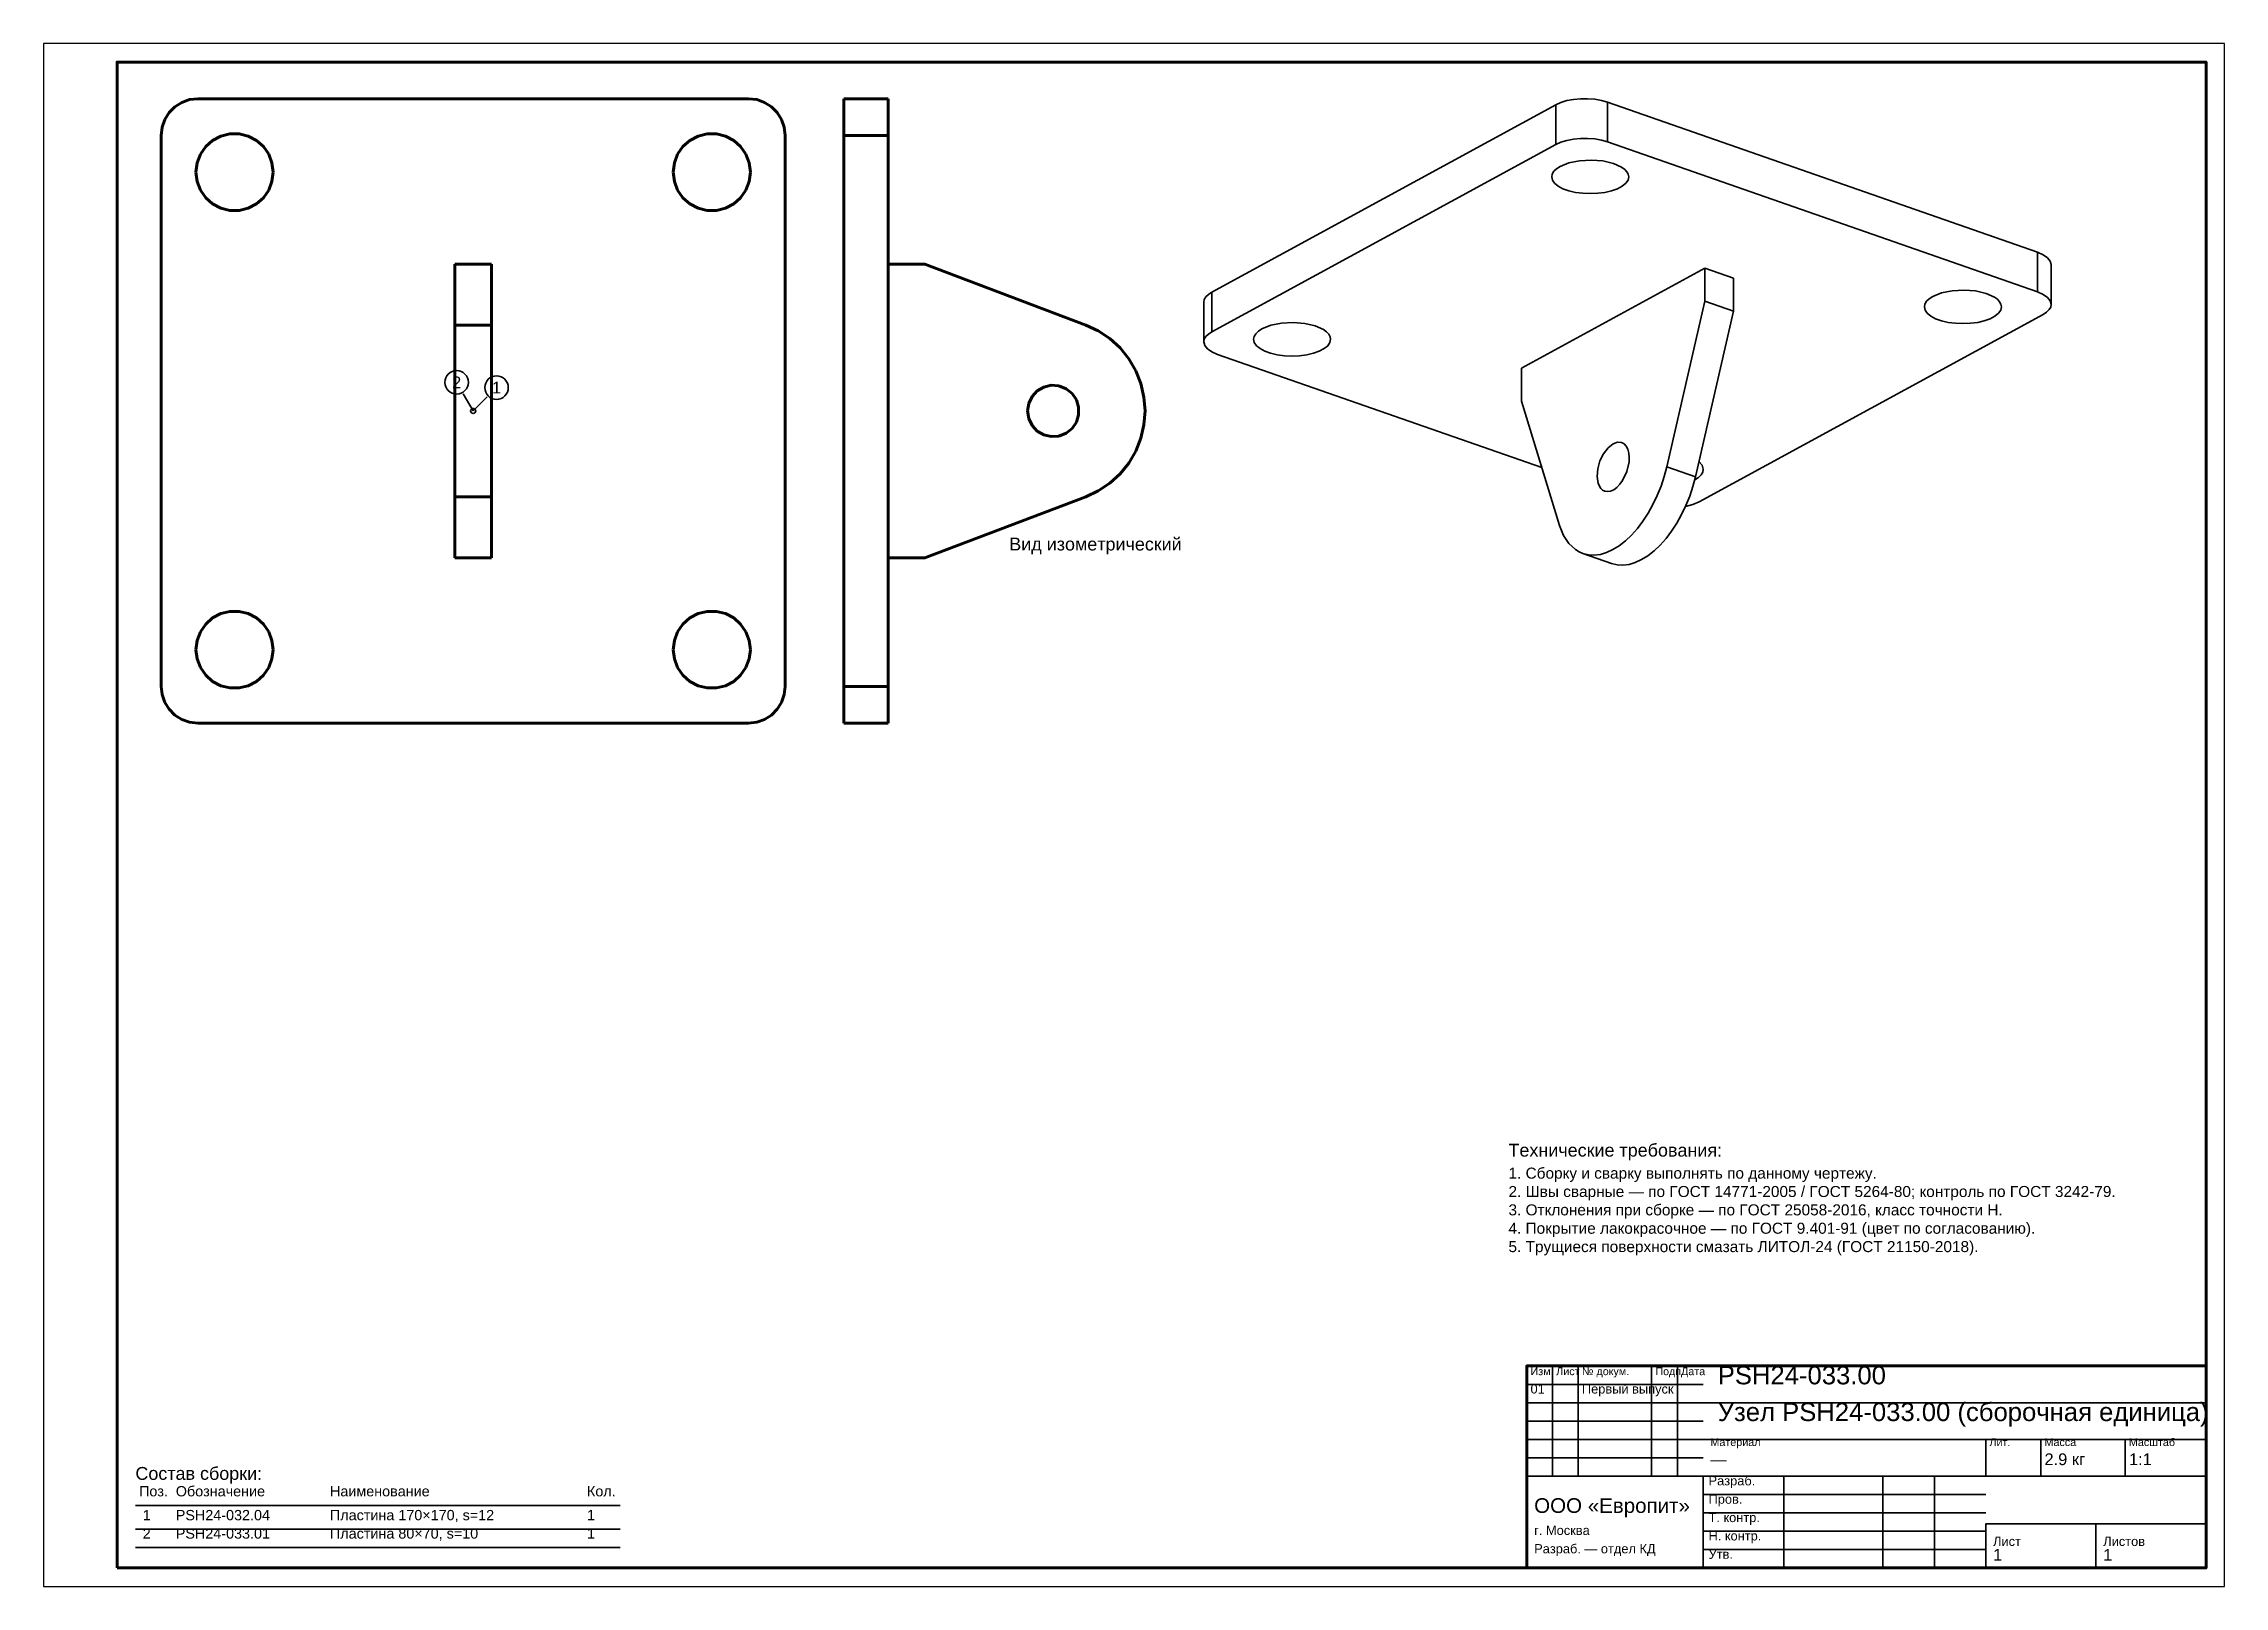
# Model space of a CAD drawing. Header units: millimetres. Extents: x 0 to 594, y 0 to 420.
import ezdxf
from ezdxf.enums import TextEntityAlignment as Align

# ---------------------------------------------------------------- set-up
doc = ezdxf.new("R2010")
doc.units = ezdxf.units.MM
doc.styles.add('GOST', font='Arial')

msp = doc.modelspace()

# ---------------------------------------------------------------- linework, layer by layer
at = {"color": 1, "lineweight": 70}
for p, q in [((37.66, 404.01), (35.77, 402.82)), ((39.77, 404.75), (37.66, 404.01)), ((42, 405), (39.77, 404.75)), ((42, 405), (192, 405)), ((194.23, 404.75), (192, 405)), ((196.34, 404.01), (194.23, 404.75)), ((198.23, 402.82), (196.34, 404.01)), ((218, 405), (230, 405)), ((218, 404.94), (218, 405)), ((218, 404.75), (218, 404.94)), ((218, 404.44), (218, 404.75)), ((218, 404.01), (218, 404.44)), ((218, 403.47), (218, 404.01)), ((230, 405), (230, 404.94)), ((230, 404.94), (230, 404.75)), ((230, 404.75), (230, 404.44)), ((230, 404.44), (230, 404.01)), ((230, 404.01), (230, 403.47)), ((32.99, 399.34), (32.25, 397.23)), ((34.18, 401.23), (32.99, 399.34)), ((35.77, 402.82), (34.18, 401.23)), ((199.82, 401.23), (198.23, 402.82)), ((201.01, 399.34), (199.82, 401.23)), ((201.75, 397.23), (201.01, 399.34)), ((218, 402.82), (218, 403.47)), ((218, 402.07), (218, 402.82)), ((218, 401.23), (218, 402.07)), ((218, 400.32), (218, 401.23)), ((218, 399.34), (218, 400.32)), ((218, 398.3), (218, 399.34)), ((218, 397.23), (218, 398.3)), ((230, 403.47), (230, 402.82)), ((230, 402.82), (230, 402.07)), ((230, 402.07), (230, 401.23)), ((230, 401.23), (230, 400.32)), ((230, 400.32), (230, 399.34)), ((230, 399.34), (230, 398.3)), ((230, 398.3), (230, 397.23)), ((32.25, 397.23), (32, 395)), ((32, 245), (32, 395)), ((46.04, 393.64), (44.14, 391.96)), ((48.28, 394.82), (46.04, 393.64)), ((50.73, 395.42), (48.28, 394.82)), ((53.27, 395.42), (50.73, 395.42)), ((55.72, 394.82), (53.27, 395.42)), ((57.96, 393.64), (55.72, 394.82)), ((59.86, 391.96), (57.96, 393.64)), ((176.04, 393.64), (174.14, 391.96)), ((178.28, 394.82), (176.04, 393.64)), ((180.73, 395.42), (178.28, 394.82)), ((183.27, 395.42), (180.73, 395.42)), ((185.72, 394.82), (183.27, 395.42)), ((187.96, 393.64), (185.72, 394.82)), ((189.86, 391.96), (187.96, 393.64)), ((202, 395), (201.75, 397.23)), ((202, 395), (202, 245)), ((218, 396.12), (218, 397.23)), ((218, 395), (218, 396.12)), ((218, 245), (218, 395)), ((230, 395), (218, 395)), ((230, 397.23), (230, 396.12)), ((230, 396.12), (230, 395)), ((230, 245), (230, 395)), ((41.81, 387.51), (41.5, 385)), ((42.7, 389.88), (41.81, 387.51)), ((44.14, 391.96), (42.7, 389.88)), ((61.3, 389.88), (59.86, 391.96)), ((62.19, 387.51), (61.3, 389.88)), ((62.5, 385), (62.19, 387.51)), ((171.81, 387.51), (171.5, 385)), ((172.7, 389.88), (171.81, 387.51)), ((174.14, 391.96), (172.7, 389.88)), ((191.3, 389.88), (189.86, 391.96)), ((192.19, 387.51), (191.3, 389.88)), ((192.5, 385), (192.19, 387.51)), ((41.5, 385), (41.81, 382.49)), ((41.81, 382.49), (42.7, 380.12)), ((61.3, 380.12), (62.19, 382.49)), ((62.19, 382.49), (62.5, 385)), ((171.5, 385), (171.81, 382.49)), ((171.81, 382.49), (172.7, 380.12)), ((191.3, 380.12), (192.19, 382.49)), ((192.19, 382.49), (192.5, 385)), ((42.7, 380.12), (44.14, 378.04)), ((44.14, 378.04), (46.04, 376.36)), ((46.04, 376.36), (48.28, 375.18)), ((48.28, 375.18), (50.73, 374.58)), ((50.73, 374.58), (53.27, 374.58)), ((53.27, 374.58), (55.72, 375.18)), ((55.72, 375.18), (57.96, 376.36)), ((57.96, 376.36), (59.86, 378.04)), ((59.86, 378.04), (61.3, 380.12)), ((172.7, 380.12), (174.14, 378.04)), ((174.14, 378.04), (176.04, 376.36)), ((176.04, 376.36), (178.28, 375.18)), ((178.28, 375.18), (180.73, 374.58)), ((180.73, 374.58), (183.27, 374.58)), ((183.27, 374.58), (185.72, 375.18)), ((185.72, 375.18), (187.96, 376.36)), ((187.96, 376.36), (189.86, 378.04)), ((189.86, 378.04), (191.3, 380.12)), ((112, 360), (122, 360)), ((112, 360), (112, 343.38)), ((122, 360), (122, 343.38)), ((230, 360), (240, 360)), ((240, 360), (283.86, 343.38)), ((112, 343.38), (112, 341.51)), ((112, 343.38), (122, 343.38)), ((112, 341.51), (112, 339)), ((112, 339), (112, 335.92)), ((122, 343.38), (122, 341.51)), ((122, 341.51), (122, 339)), ((122, 339), (122, 335.92)), ((283.86, 343.38), (287.28, 341.78)), ((287.28, 341.78), (290.41, 339.68)), ((290.41, 339.68), (293.2, 337.14)), ((112, 335.92), (112, 332.38)), ((122, 335.92), (122, 332.38)), ((293.2, 337.14), (295.57, 334.2)), ((295.57, 334.2), (297.48, 330.95)), ((112, 332.38), (112, 328.46)), ((112, 328.46), (112, 324.29)), ((122, 332.38), (122, 328.46)), ((122, 328.46), (122, 324.29)), ((274.48, 326.98), (272.44, 326.52)), ((276.56, 326.82), (274.48, 326.98)), ((278.5, 326.06), (276.56, 326.82)), ((297.48, 330.95), (298.87, 327.44)), ((298.87, 327.44), (299.72, 323.76)), ((112, 324.29), (112, 320)), ((122, 324.29), (122, 320)), ((268.31, 322.06), (268, 320)), ((269.22, 323.94), (268.31, 322.06)), ((270.64, 325.47), (269.22, 323.94)), ((272.44, 326.52), (270.64, 325.47)), ((280.13, 324.76), (278.5, 326.06)), ((281.31, 323.04), (280.13, 324.76)), ((281.92, 321.04), (281.31, 323.04)), ((281.92, 318.96), (281.92, 321.04)), ((299.72, 323.76), (300, 320)), ((112, 320), (112, 315.71)), ((112, 315.71), (112, 311.54)), ((122, 320), (122, 315.71)), ((122, 315.71), (122, 311.54)), ((268, 320), (268.31, 317.94)), ((268.31, 317.94), (269.22, 316.06)), ((269.22, 316.06), (270.64, 314.53)), ((278.5, 313.94), (280.13, 315.24)), ((280.13, 315.24), (281.31, 316.96)), ((281.31, 316.96), (281.92, 318.96)), ((299.72, 316.24), (298.87, 312.56)), ((300, 320), (299.72, 316.24)), ((112, 311.54), (112, 307.62)), ((122, 311.54), (122, 307.62)), ((270.64, 314.53), (272.44, 313.48)), ((272.44, 313.48), (274.48, 313.02)), ((274.48, 313.02), (276.56, 313.18)), ((276.56, 313.18), (278.5, 313.94)), ((297.48, 309.05), (295.57, 305.8)), ((298.87, 312.56), (297.48, 309.05)), ((112, 307.62), (112, 304.08)), ((112, 304.08), (112, 301)), ((122, 307.62), (122, 304.08)), ((122, 304.08), (122, 301)), ((295.57, 305.8), (293.2, 302.86)), ((112, 301), (112, 298.49)), ((112, 298.49), (112, 296.62)), ((122, 301), (122, 298.49)), ((122, 298.49), (122, 296.62)), ((287.28, 298.22), (283.86, 296.62)), ((290.41, 300.32), (287.28, 298.22)), ((293.2, 302.86), (290.41, 300.32)), ((112, 296.62), (112, 280)), ((112, 296.62), (122, 296.62)), ((122, 296.62), (122, 280)), ((283.86, 296.62), (240, 280)), ((112, 280), (122, 280)), ((240, 280), (230, 280)), ((44.14, 261.96), (42.7, 259.88)), ((46.04, 263.64), (44.14, 261.96)), ((48.28, 264.82), (46.04, 263.64)), ((50.73, 265.42), (48.28, 264.82)), ((53.27, 265.42), (50.73, 265.42)), ((55.72, 264.82), (53.27, 265.42)), ((57.96, 263.64), (55.72, 264.82)), ((59.86, 261.96), (57.96, 263.64)), ((61.3, 259.88), (59.86, 261.96)), ((174.14, 261.96), (172.7, 259.88)), ((176.04, 263.64), (174.14, 261.96)), ((178.28, 264.82), (176.04, 263.64)), ((180.73, 265.42), (178.28, 264.82)), ((183.27, 265.42), (180.73, 265.42)), ((185.72, 264.82), (183.27, 265.42)), ((187.96, 263.64), (185.72, 264.82)), ((189.86, 261.96), (187.96, 263.64)), ((191.3, 259.88), (189.86, 261.96)), ((41.81, 257.51), (41.5, 255)), ((42.7, 259.88), (41.81, 257.51)), ((62.19, 257.51), (61.3, 259.88)), ((62.5, 255), (62.19, 257.51)), ((171.81, 257.51), (171.5, 255)), ((172.7, 259.88), (171.81, 257.51)), ((192.19, 257.51), (191.3, 259.88)), ((192.5, 255), (192.19, 257.51)), ((41.5, 255), (41.81, 252.49)), ((41.81, 252.49), (42.7, 250.12)), ((42.7, 250.12), (44.14, 248.04)), ((59.86, 248.04), (61.3, 250.12)), ((61.3, 250.12), (62.19, 252.49)), ((62.19, 252.49), (62.5, 255)), ((171.5, 255), (171.81, 252.49)), ((171.81, 252.49), (172.7, 250.12)), ((172.7, 250.12), (174.14, 248.04)), ((189.86, 248.04), (191.3, 250.12)), ((191.3, 250.12), (192.19, 252.49)), ((192.19, 252.49), (192.5, 255)), ((32, 245), (32.25, 242.77)), ((44.14, 248.04), (46.04, 246.36)), ((46.04, 246.36), (48.28, 245.18)), ((48.28, 245.18), (50.73, 244.58)), ((50.73, 244.58), (53.27, 244.58)), ((53.27, 244.58), (55.72, 245.18)), ((55.72, 245.18), (57.96, 246.36)), ((57.96, 246.36), (59.86, 248.04)), ((174.14, 248.04), (176.04, 246.36)), ((176.04, 246.36), (178.28, 245.18)), ((178.28, 245.18), (180.73, 244.58)), ((180.73, 244.58), (183.27, 244.58)), ((183.27, 244.58), (185.72, 245.18)), ((185.72, 245.18), (187.96, 246.36)), ((187.96, 246.36), (189.86, 248.04)), ((201.75, 242.77), (202, 245)), ((218, 243.88), (218, 245)), ((218, 245), (230, 245)), ((218, 242.77), (218, 243.88)), ((230, 245), (230, 243.88)), ((230, 243.88), (230, 242.77)), ((32.25, 242.77), (32.99, 240.66)), ((32.99, 240.66), (34.18, 238.77)), ((34.18, 238.77), (35.77, 237.18)), ((198.23, 237.18), (199.82, 238.77)), ((199.82, 238.77), (201.01, 240.66)), ((201.01, 240.66), (201.75, 242.77)), ((218, 241.7), (218, 242.77)), ((218, 240.66), (218, 241.7)), ((218, 239.68), (218, 240.66)), ((218, 238.77), (218, 239.68)), ((218, 237.93), (218, 238.77)), ((218, 237.18), (218, 237.93)), ((230, 242.77), (230, 241.7)), ((230, 241.7), (230, 240.66)), ((230, 240.66), (230, 239.68)), ((230, 239.68), (230, 238.77)), ((230, 238.77), (230, 237.93)), ((230, 237.93), (230, 237.18)), ((35.77, 237.18), (37.66, 235.99)), ((37.66, 235.99), (39.77, 235.25)), ((39.77, 235.25), (42, 235)), ((192, 235), (42, 235)), ((192, 235), (194.23, 235.25)), ((194.23, 235.25), (196.34, 235.99)), ((196.34, 235.99), (198.23, 237.18)), ((218, 236.53), (218, 237.18)), ((218, 235.99), (218, 236.53)), ((218, 235.56), (218, 235.99)), ((218, 235.25), (218, 235.56)), ((218, 235.06), (218, 235.25)), ((218, 235), (218, 235.06)), ((230, 235), (218, 235)), ((230, 237.18), (230, 236.53)), ((230, 236.53), (230, 235.99)), ((230, 235.99), (230, 235.56)), ((230, 235.56), (230, 235.25)), ((230, 235.25), (230, 235.06)), ((230, 235.06), (230, 235))]:
    msp.add_line(p, q, dxfattribs=at)
at = {"color": 1, "lineweight": 35}
for p, q in [((411.9, 403.38), (413.26, 403.99)), ((413.26, 403.99), (414.88, 404.48)), ((414.88, 404.48), (416.68, 404.81)), ((416.68, 404.81), (418.6, 404.99)), ((418.6, 404.99), (420.56, 405)), ((420.56, 405), (422.49, 404.84)), ((422.49, 404.84), (424.31, 404.53)), ((424.31, 404.53), (425.95, 404.06)), ((425.95, 404.06), (543.08, 363.23)), ((425.95, 404.06), (425.95, 393.26)), ((318.19, 352.34), (411.9, 403.38)), ((411.9, 392.58), (411.9, 403.38)), ((318.19, 341.54), (411.9, 392.58)), ((413.26, 393.19), (411.9, 392.58)), ((414.88, 393.67), (413.26, 393.19)), ((416.68, 394.01), (414.88, 393.67)), ((418.6, 394.19), (416.68, 394.01)), ((420.56, 394.2), (418.6, 394.19)), ((422.49, 394.04), (420.56, 394.2)), ((424.31, 393.73), (422.49, 394.04)), ((425.95, 393.26), (424.31, 393.73)), ((425.95, 393.26), (543.08, 352.43)), ((413.07, 386.59), (412.08, 385.95)), ((415.44, 387.54), (413.07, 386.59)), ((418.37, 388.13), (415.44, 387.54)), ((421.57, 388.31), (418.37, 388.13)), ((424.74, 388.05), (421.57, 388.31)), ((427.58, 387.39), (424.74, 388.05)), ((429.83, 386.38), (427.58, 387.39)), ((430.66, 385.77), (429.83, 386.38)), ((410.92, 384.5), (410.77, 383.73)), ((410.77, 383.73), (410.97, 382.84)), ((411.36, 385.25), (410.92, 384.5)), ((410.97, 382.84), (411.57, 381.98)), ((412.08, 385.95), (411.36, 385.25)), ((411.57, 381.98), (412.54, 381.19)), ((412.54, 381.19), (413.84, 380.5)), ((413.84, 380.5), (415.43, 379.93)), ((427.1, 379.93), (428.69, 380.5)), ((428.69, 380.5), (430, 381.19)), ((430, 381.19), (430.97, 381.98)), ((431.27, 385.12), (430.66, 385.77)), ((430.97, 381.98), (431.56, 382.84)), ((431.64, 384.44), (431.27, 385.12)), ((431.56, 382.84), (431.77, 383.73)), ((431.77, 383.73), (431.64, 384.44)), ((415.43, 379.93), (417.25, 379.51)), ((417.25, 379.51), (419.22, 379.25)), ((419.22, 379.25), (421.27, 379.16)), ((421.27, 379.16), (423.31, 379.25)), ((423.31, 379.25), (425.28, 379.51)), ((425.28, 379.51), (427.1, 379.93)), ((543.08, 363.23), (544.66, 362.54)), ((543.08, 352.43), (543.08, 363.23)), ((544.66, 362.54), (545.85, 361.71)), ((452.5, 358.89), (402.53, 331.67)), ((452.5, 349.89), (452.5, 358.89)), ((460.31, 356.17), (452.5, 358.89)), ((545.85, 361.71), (546.58, 360.79)), ((546.58, 360.79), (546.83, 359.83)), ((546.83, 349.03), (546.83, 359.83)), ((316.14, 350.35), (316.56, 351.06)), ((316.56, 351.06), (317.25, 351.73)), ((317.25, 351.73), (318.19, 352.34)), ((318.19, 352.34), (318.19, 341.54)), ((460.31, 347.17), (460.31, 356.17)), ((513.59, 350.56), (512.87, 349.86)), ((514.58, 351.2), (513.59, 350.56)), ((516.96, 352.15), (514.58, 351.2)), ((519.88, 352.74), (516.96, 352.15)), ((523.08, 352.92), (519.88, 352.74)), ((526.25, 352.66), (523.08, 352.92)), ((529.1, 352), (526.25, 352.66)), ((531.34, 350.99), (529.1, 352)), ((532.18, 350.39), (531.34, 350.99)), ((544.66, 351.74), (543.08, 352.43)), ((545.85, 350.91), (544.66, 351.74)), ((546.58, 349.99), (545.85, 350.91)), ((316, 349.62), (316.14, 350.35)), ((316, 338.82), (316, 349.62)), ((442.12, 304.76), (452.5, 349.89)), ((449.93, 302.04), (460.31, 347.17)), ((544.64, 346.3), (450.94, 295.26)), ((460.31, 347.17), (452.5, 349.89)), ((512.43, 349.11), (512.28, 348.34)), ((512.28, 348.34), (512.48, 347.45)), ((512.87, 349.86), (512.43, 349.11)), ((512.48, 347.45), (513.08, 346.59)), ((513.08, 346.59), (514.05, 345.8)), ((514.05, 345.8), (515.35, 345.11)), ((515.35, 345.11), (516.95, 344.54)), ((516.95, 344.54), (518.76, 344.12)), ((526.8, 344.12), (528.61, 344.54)), ((528.61, 344.54), (530.2, 345.11)), ((530.2, 345.11), (531.51, 345.8)), ((531.51, 345.8), (532.48, 346.59)), ((532.78, 349.73), (532.18, 350.39)), ((532.48, 346.59), (533.08, 347.45)), ((533.15, 349.05), (532.78, 349.73)), ((533.08, 347.45), (533.28, 348.34)), ((533.28, 348.34), (533.15, 349.05)), ((544.64, 346.3), (545.58, 346.91)), ((545.58, 346.91), (546.27, 347.58)), ((546.27, 347.58), (546.69, 348.29)), ((546.83, 349.03), (546.58, 349.99)), ((546.69, 348.29), (546.83, 349.03)), ((316.14, 339.55), (316, 338.82)), ((316, 338.82), (316.25, 337.85)), ((316.56, 340.26), (316.14, 339.55)), ((317.25, 340.93), (316.56, 340.26)), ((318.19, 341.54), (317.25, 340.93)), ((329.7, 340.27), (329.56, 339.5)), ((329.56, 339.5), (329.76, 338.61)), ((330.15, 341.01), (329.7, 340.27)), ((329.76, 338.61), (330.35, 337.75)), ((330.87, 341.72), (330.15, 341.01)), ((331.86, 342.36), (330.87, 341.72)), ((334.23, 343.31), (331.86, 342.36)), ((337.16, 343.9), (334.23, 343.31)), ((340.36, 344.07), (337.16, 343.9)), ((343.53, 343.82), (340.36, 344.07)), ((346.37, 343.15), (343.53, 343.82)), ((348.62, 342.14), (346.37, 343.15)), ((349.45, 341.54), (348.62, 342.14)), ((350.06, 340.89), (349.45, 341.54)), ((349.76, 337.75), (350.35, 338.61)), ((350.43, 340.2), (350.06, 340.89)), ((350.35, 338.61), (350.56, 339.5)), ((350.56, 339.5), (350.43, 340.2)), ((518.76, 344.12), (520.73, 343.86)), ((520.73, 343.86), (522.78, 343.77)), ((522.78, 343.77), (524.83, 343.86)), ((524.83, 343.86), (526.8, 344.12)), ((316.25, 337.85), (316.99, 336.93)), ((316.99, 336.93), (318.17, 336.1)), ((318.17, 336.1), (319.75, 335.41)), ((408.06, 304.63), (319.75, 335.41)), ((330.35, 337.75), (331.33, 336.96)), ((331.33, 336.96), (332.63, 336.26)), ((332.63, 336.26), (334.22, 335.69)), ((334.22, 335.69), (336.04, 335.27)), ((336.04, 335.27), (338.01, 335.01)), ((338.01, 335.01), (340.06, 334.92)), ((340.06, 334.92), (342.1, 335.01)), ((342.1, 335.01), (344.07, 335.27)), ((344.07, 335.27), (345.89, 335.69)), ((345.89, 335.69), (347.48, 336.26)), ((347.48, 336.26), (348.79, 336.96)), ((348.79, 336.96), (349.76, 337.75)), ((402.53, 331.67), (402.53, 322.67)), ((402.53, 322.67), (412.91, 288.85)), ((426.12, 310), (424.88, 308.37)), ((427.51, 311.08), (426.12, 310)), ((428.71, 311.49), (427.51, 311.08)), ((429.82, 311.39), (428.71, 311.49)), ((430.5, 311.01), (429.82, 311.39)), ((431.06, 310.39), (430.5, 311.01)), ((431.49, 309.56), (431.06, 310.39)), ((431.77, 308.54), (431.49, 309.56)), ((423.31, 304.21), (423.14, 302.11)), ((423.91, 306.38), (423.31, 304.21)), ((424.88, 308.37), (423.91, 306.38)), ((430.06, 301.05), (431.23, 303.48)), ((431.23, 303.48), (431.83, 306.11)), ((431.88, 307.37), (431.77, 308.54)), ((431.83, 306.11), (431.88, 307.37)), ((441.42, 302.11), (442.12, 304.76)), ((449.93, 302.04), (442.12, 304.76)), ((451.77, 305.2), (450.89, 306.22)), ((451.47, 302.58), (451.92, 303.34)), ((452.07, 304.11), (451.77, 305.2)), ((451.92, 303.34), (452.07, 304.11)), ((423.14, 302.11), (423.43, 300.28)), ((423.43, 300.28), (424.15, 298.92)), ((424.15, 298.92), (424.64, 298.46)), ((424.64, 298.46), (425.21, 298.17)), ((425.21, 298.17), (425.98, 298.04)), ((425.98, 298.04), (426.81, 298.18)), ((426.81, 298.18), (427.66, 298.56)), ((427.66, 298.56), (428.51, 299.19)), ((428.51, 299.19), (429.32, 300.03)), ((429.32, 300.03), (430.06, 301.05)), ((439.53, 296.95), (440.55, 299.5)), ((440.55, 299.5), (441.42, 302.11)), ((448.36, 296.78), (449.23, 299.39)), ((449.23, 299.39), (449.93, 302.04)), ((449.73, 301.23), (450.73, 301.88)), ((450.73, 301.88), (451.47, 302.58)), ((435.64, 289.99), (437.06, 292.17)), ((437.06, 292.17), (438.36, 294.5)), ((438.36, 294.5), (439.53, 296.95)), ((444.87, 289.44), (446.17, 291.77)), ((446.17, 291.77), (447.34, 294.23)), ((447.24, 294.01), (449.26, 294.54)), ((447.34, 294.23), (448.36, 296.78)), ((449.26, 294.54), (450.94, 295.26)), ((412.91, 288.85), (414, 286.13)), ((414, 286.13), (415.46, 283.91)), ((430.87, 284.63), (432.53, 286.2)), ((432.53, 286.2), (434.12, 287.99)), ((434.12, 287.99), (435.64, 289.99)), ((440.33, 283.48), (441.93, 285.27)), ((441.93, 285.27), (443.45, 287.27)), ((443.45, 287.27), (444.87, 289.44)), ((415.46, 283.91), (417.23, 282.24)), ((417.23, 282.24), (418.23, 281.63)), ((418.23, 281.63), (419.28, 281.17)), ((419.28, 281.17), (420.79, 280.81)), ((427.09, 278.45), (419.28, 281.17)), ((420.79, 280.81), (422.38, 280.73)), ((422.38, 280.73), (424.04, 280.95)), ((424.04, 280.95), (425.73, 281.46)), ((425.73, 281.46), (427.45, 282.25)), ((427.45, 282.25), (429.17, 283.31)), ((429.17, 283.31), (430.87, 284.63)), ((433.54, 278.73), (435.26, 279.52)), ((435.26, 279.52), (436.98, 280.59)), ((436.98, 280.59), (438.68, 281.91)), ((438.68, 281.91), (440.33, 283.48)), ((427.09, 278.45), (428.6, 278.08)), ((428.6, 278.08), (430.19, 278.01)), ((430.19, 278.01), (431.85, 278.23)), ((431.85, 278.23), (433.54, 278.73))]:
    msp.add_line(p, q, dxfattribs=at)
at = {"color": 7, "lineweight": 35}
for p, q in [((114.3, 324.68), (117, 320)), ((120.82, 323.82), (117, 320)), ((411, 30), (411, 60)), ((418, 30), (418, 60)), ((438, 30), (438, 60)), ((445, 30), (445, 60)), ((404, 55), (452, 55)), ((404, 50), (452, 50)), ((452, 50), (589, 50)), ((404, 45), (452, 45)), ((404, 40), (452, 40)), ((452, 40), (589, 40)), ((529, 30), (529, 40)), ((544, 30), (544, 40)), ((567, 30), (567, 40)), ((404, 35), (452, 35)), ((404, 30), (452, 30)), ((452, 30), (589, 30)), ((474, 5), (474, 30)), ((501, 5), (501, 30)), ((515, 5), (515, 30)), ((452, 25), (529, 25)), ((452, 20), (529, 20)), ((452, 15), (529, 15)), ((529, 17), (589, 17)), ((452, 10), (529, 10))]:
    msp.add_line(p, q, dxfattribs=at)
at = {"color": 8, "lineweight": 35}
for p, q in [((25, 22), (157, 22)), ((25, 15.6), (157, 15.6)), ((25, 10.6), (157, 10.6))]:
    msp.add_line(p, q, dxfattribs=at)
at = {"color": 7, "lineweight": 25}
msp.add_lwpolyline([(0, 0), (594, 0), (594, 420), (0, 420)], close=True, dxfattribs=at)
at = {"color": 7, "lineweight": 70}
for points in [[(20, 5), (589, 5), (589, 415), (20, 415)], [(404, 5), (589, 5), (589, 60), (404, 60)]]:
    msp.add_lwpolyline(points, close=True, dxfattribs=at)
at = {"color": 7, "lineweight": 35}
for points in [[(404, 5), (452, 5), (452, 30), (404, 30)], [(529, 5), (559, 5), (559, 17), (529, 17)], [(559, 5), (589, 5), (589, 17), (559, 17)]]:
    msp.add_lwpolyline(points, close=True, dxfattribs=at)
for centre, radius in [((112.5, 327.79), 3.2), ((123.36, 326.36), 3.2), ((117, 320), 0.7), ((117, 320), 0.7)]:
    msp.add_circle(centre, radius, dxfattribs=at)

# ---------------------------------------------------------------- texts
at = {"color": 7, "style": 'GOST'}
for s, p in [('2', (112.5, 327.79)), ('1', (123.36, 326.36))]:
    msp.add_text(s, height=3.2, dxfattribs=at).set_placement(p, align=Align.MIDDLE)
at = {"color": 3, "style": 'GOST'}
msp.add_text('Вид изометрический', height=3.5, dxfattribs=at).set_placement((310, 282.01), align=Align.RIGHT)
for s, height, p in [('Технические требования:', 3.5, (399, 117)), ('1. Сборку и сварку выполнять по данному чертежу.', 3, (399, 111)), ('2. Швы сварные — по ГОСТ 14771-2005 / ГОСТ 5264-80; контроль по ГОСТ 3242-79.', 3, (399, 106)), ('3. Отклонения при сборке — по ГОСТ 25058-2016, класс точности Н.', 3, (399, 101)), ('4. Покрытие лакокрасочное — по ГОСТ 9.401-91 (цвет по согласованию).', 3, (399, 96)), ('5. Трущиеся поверхности смазать ЛИТОЛ-24 (ГОСТ 21150-2018).', 3, (399, 91)), ('Изм.', 2.1, (405, 57.5)), ('Лист', 2.1, (412, 57.5)), ('№ докум.', 2.1, (419, 57.5)), ('Подп.', 2.1, (439, 57.5)), ('Дата', 2.1, (446, 57.5)), ('PSH24-033.00', 5, (456, 55)), ('01', 2.5, (405, 52.5)), ('Первый выпуск', 2.5, (419, 52.5)), ('Узел PSH24-033.00 (сборочная единица)', 5, (456, 45)), ('Материал', 2.1, (454, 38.2)), ('Лит.', 2.1, (530, 38.2)), ('2.9 кг', 3.2, (545, 33)), ('Масса', 2.1, (545, 38.2)), ('Масштаб', 2.1, (568, 38.2)), ('1:1', 3.2, (568, 33)), ('Состав сборки:', 3.5, (25, 29)), ('Разраб.', 2.5, (453.5, 27.5)), ('—', 3.2, (454, 33)), ('Поз.', 2.8, (26, 24.5)), ('Обозначение', 2.8, (36, 24.5)), ('Наименование', 2.8, (78, 24.5)), ('Кол.', 2.8, (148, 24.5)), ('ООО «Европит»', 4, (406, 20)), ('Пров.', 2.5, (453.5, 22.5)), ('1', 2.8, (27, 18)), ('PSH24-032.04', 2.8, (36, 18)), ('Пластина 170×170, s=12', 2.8, (78, 18)), ('1', 2.8, (148, 18)), ('Т. контр.', 2.5, (453.5, 17.5)), ('2', 2.8, (27, 13)), ('PSH24-033.01', 2.8, (36, 13)), ('Пластина 80×70, s=10', 2.8, (78, 13)), ('1', 2.8, (148, 13)), ('г. Москва', 2.5, (406, 14)), ('Н. контр.', 2.5, (453.5, 12.5)), ('Лист', 2.5, (531, 11)), ('Листов', 2.5, (561, 11)), ('Разраб. — отдел КД', 2.5, (406, 9)), ('Утв.', 2.5, (453.5, 7.5)), ('1', 3.2, (531, 7)), ('1', 3.2, (561, 7))]:
    msp.add_text(s, height=height, dxfattribs=at).set_placement(p)

doc.saveas('drawing.dxf')
